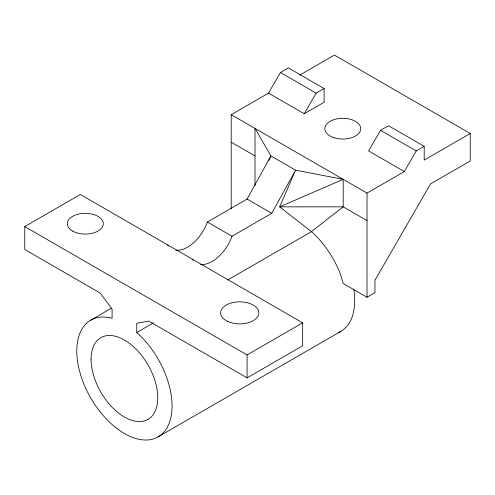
<?xml version="1.0" encoding="UTF-8"?>
<svg xmlns="http://www.w3.org/2000/svg" width="495" height="495" viewBox="0 0 495 495"><rect width="100%" height="100%" fill="white"/><g stroke="black" fill="none" stroke-linecap="round" stroke-linejoin="round"><path stroke-width="0.74" d="M268.76 160.875L270.901 155.937L255.018 128.434L255.018 185.736M175.954 250.185A31.816 18.371 -60 0 0 207.38 221.995L247.079 199.07L270.901 155.937L295.565 170.175L343.202 179.345L343.202 206.848L311.442 231.648L227.78 279.947M200.611 264.429A31.816 18.371 -60 0 0 232.037 236.233L271.743 213.308L295.565 170.175L279.681 206.848L311.442 231.648A67.376 38.901 60 0 1 340.374 273.983L343.202 283.511L367.024 297.266L374.969 292.681L374.969 280.201L430.551 183.93L470.25 161.005L470.25 133.501L334.422 55.081L299.716 75.122M268.519 93.134L280.43 72.505L288.368 67.92L324.101 88.549L324.101 102.304L304.252 113.763L268.519 93.134L231.202 114.679L231.202 208.884M304.252 113.763L316.163 93.134L324.101 88.549M424.196 146.334L388.464 125.705L380.525 130.29L368.614 150.919L404.347 171.548L416.258 150.919L424.196 146.334L424.196 160.089L470.25 133.501M24.75 226.58L80.332 194.486L302.662 322.851L302.662 345.77L247.079 377.858L148.667 321.045L136.756 323.334L136.756 332.504A67.376 38.901 60 0 1 163.449 432.605A67.376 38.901 60 0 1 85.4 387.542A67.376 38.901 60 0 1 112.093 318.266L112.093 309.097L100.182 293.052L24.75 249.499L24.75 226.58L247.079 354.94L302.662 322.851M90.733 320.172L111.486 308.193M231.202 114.679L367.024 193.1L404.347 171.548M136.756 332.504L153.487 322.845M158.115 436.868L340.739 331.433M343.202 179.345L279.681 206.848L343.202 206.848L367.024 220.603M280.43 72.505L316.163 93.134M380.525 130.29L416.258 150.919M231.202 142.183L255.018 155.937M247.079 199.07L271.743 213.308M207.38 221.995L232.037 236.233M367.024 193.1L367.024 297.266M247.079 354.94L247.079 377.858M353.776 289.309A67.376 38.901 60 0 1 338.809 332.423M168.492 246.065A31.816 18.371 -60 0 1 167.675 244.914M193.149 260.302A31.816 18.371 -60 0 1 192.338 259.151M91.074 359.265A47.161 27.231 60 0 0 141.1 421.499A47.161 27.231 60 0 0 141.1 354.797A47.161 27.231 60 0 0 91.074 359.265M333.803 137.66A17.968 10.37 0 0 0 360.75 128.675A17.968 10.37 0 0 0 333.803 119.691A17.968 10.37 0 0 0 333.803 137.66M72.592 231.047A17.968 10.37 0 0 0 102.651 226.394A17.968 10.37 0 0 0 80.648 213.692A17.968 10.37 0 0 0 72.592 231.047M227.409 321.292A19.088 11.02 0 0 0 258.52 314.832A19.088 11.02 0 0 0 233.275 302.507A19.088 11.02 0 0 0 227.409 321.292"/></g></svg>
